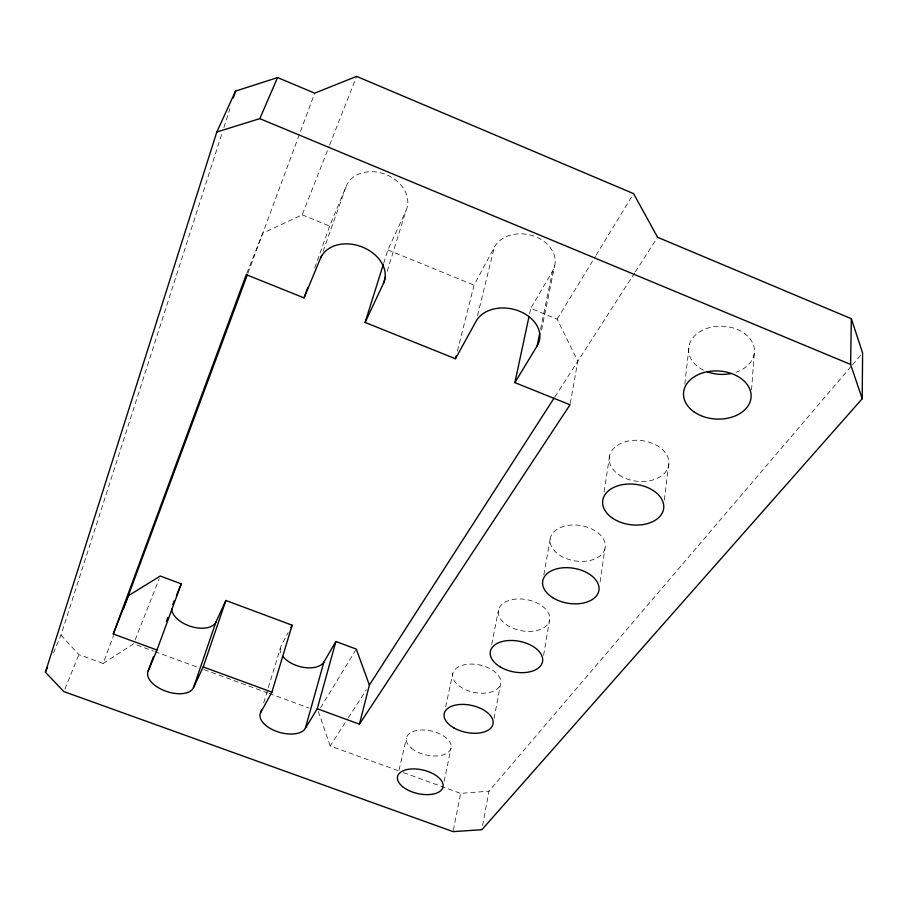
<?xml version="1.0" encoding="UTF-8"?>
<svg xmlns="http://www.w3.org/2000/svg" width="908" height="908" viewBox="0 0 908 908"><rect width="100%" height="100%" fill="white"/><g stroke="black" fill="none" stroke-linecap="round" stroke-linejoin="round"><path stroke-width="0.68" stroke-dasharray="4.54 3.41" d="M751.552 389.907L754.457 350.545M684.791 384.118L689.308 344.529M664.372 500.036L668.89 461.627M600.052 582.028L604.898 548.931A27.853 17.91 9.1 0 0 568.34 525.346A27.853 17.91 9.1 0 0 559.827 555.299A27.853 17.91 9.1 0 0 604.898 548.931M604.138 491.841L609.665 455.385M543.597 655.236L549.476 620.618A26.037 15.777 10.7 0 0 514.677 599.212A26.037 15.777 10.7 0 0 507.924 625.714A26.037 15.777 10.7 0 0 549.476 620.618M543.835 574.843L550.361 537.933M570.269 403.424L577.829 361.191L557.16 319.162L530.771 308.368L552.484 271.242A31.837 24.777 11.5 0 0 535.936 236.863A31.837 24.777 11.5 0 0 494.338 247.214L474.044 285.157L457.167 351.929M482.636 825.588L488.992 791.163L851.556 365.89M494.031 718.591L500.603 683.826A24.459 13.995 11.9 0 0 467.416 664.259A24.459 13.995 11.9 0 0 462.07 687.889A24.459 13.995 11.9 0 0 500.603 683.826M491.705 644.487L498.481 610.131M453.353 830.264L460.651 793.376L488.992 791.163M540.566 329.264L552.484 271.242M541.509 330.137L554.811 265.181M444.137 781.425L451.083 747.874M529.591 313.862L530.771 308.368M445.635 706.946L452.729 673.815M399.055 770.12L406.353 738.363M477.529 315.609L494.338 247.214M263.695 702.815L281.015 646.008L288.211 632.535M387.194 271.299L405.978 210.701A32.313 25.39 20.5 0 0 386.479 174.733A32.313 25.39 20.5 0 0 346.289 186.026L329.672 226.081L314.02 269.971M383.653 263.331L387.864 249.893L405.978 210.701M53.447 653.022L60.961 635.123L222.119 132.954M223.856 127.551L229.917 108.654M323.112 251.312L346.289 186.026M60.961 635.123L78.894 654.634L103.183 663.464L113.511 635.611M247.975 273.07L314.69 93.161M135.133 639.913L159.218 578.623M246.76 273.365L262.752 233.22L302.182 214.844L329.139 146.267M329.649 144.951L356.606 76.374M64.911 689.058L78.894 654.634M320.524 707.854L355.561 650.298M557.16 319.162L595.376 256.397M596.113 255.193L632.127 196.037M398.079 770.642L330.183 745.967L347.526 719.023M348.275 717.853L366.378 689.74M554.845 396.909L634.579 273.024M635.35 271.832L657.585 237.283M852.476 364.812L860.761 355.096M103.183 663.464L133.601 643.829L153.531 651.127M403.402 772.572L460.651 793.376M154.859 651.615L198.716 667.675M204.039 669.616L267.826 692.963M269.154 693.451L309.026 708.047M302.182 214.844L329.672 226.081M387.864 249.893L474.044 285.157M318.333 711.452L330.183 745.967M703.53 370.18A32.972 24.107 2.3 0 1 697.537 333.304A32.972 24.107 2.3 0 1 748.033 336.493A32.972 24.107 2.3 0 1 735.991 372.235M280.776 652.863A23.029 13.007 16.1 0 1 281.015 646.008M619.097 474.929A29.987 20.475 6.7 0 0 668.288 466.95A29.987 20.475 6.7 0 0 629.8 440.766A29.987 20.475 6.7 0 0 619.097 474.929M411.29 748.056A22.87 12.281 12.9 0 0 449.721 750.825A22.87 12.281 12.9 0 0 425.216 730.066A22.87 12.281 12.9 0 0 411.29 748.056"/><path stroke-width="1.36" d="M862.203 398.737L862.6 352.94L851.341 318.708L657.585 237.283L633.591 193.631L356.606 76.374L314.69 93.161L277.576 77.566L235.547 91.106L216.819 131.989L45.4 672.215L63.878 691.601L453.081 831.626L481.876 829.719L862.203 398.737L850.614 364.437L851.341 318.708M261.629 709.579L260.812 712.281A23.812 12.633 16 0 0 276.656 731.428A23.812 12.633 16 0 0 305.281 728.477L317.255 708.728L359.432 724.175L570.02 404.786L514.881 382.631L537.161 345.846L539.715 333.406M514.881 382.631L529.001 316.62M383.233 264.671L365.107 322.431L455.441 358.739L456.134 356.015M359.432 724.175L369.386 685.052L554.073 398.101M317.255 708.728L335.892 641.502L356.288 649.106L369.386 685.052M305.281 728.477L323.952 661.921L335.892 641.502M260.812 712.281L271.912 692.123L292.149 625.192L225.876 600.483L215.991 621.901L193.449 687.753A24.153 12.826 18.5 0 1 165.619 691.124A24.153 12.826 18.5 0 1 148.095 671.239L153.407 656.813M365.107 322.431L383.437 283.421L385.525 276.69M233.379 97.86L235.547 91.106M193.449 687.753L203.222 666.96L225.876 600.483M113.262 634.011L128.266 595.818L160.251 576.024L181.271 583.855L156.959 650.015L113.262 634.011L246.25 274.659L304.066 297.903L321.693 255.307M304.066 297.903L307.857 287.257M166.436 621.413L167.878 617.485M123.352 609.086L247.475 274.398M172.758 604.399L174.347 600.551M176.481 595.41L181.271 583.855M148.095 671.239L156.959 650.015M45.4 672.215L47.545 667.096M216.819 131.989L259.813 118.642L277.576 77.566M290.832 627.644L292.149 625.192M455.441 358.739L476.178 321.08A33.335 24.709 11.9 0 1 519.524 311.24A33.335 24.709 11.9 0 1 537.161 345.846M203.222 666.96L271.912 692.123M259.813 118.642L850.614 364.437M320.751 257.974A33.857 25.356 19.8 0 1 362.553 247.124A33.857 25.356 19.8 0 1 383.437 283.421M730.69 373.631A32.972 24.107 2.3 0 1 707.207 371.769M215.991 621.901A23.358 13.189 18.8 0 1 191.758 626.724A23.358 13.189 18.8 0 1 171.657 609.12M323.952 661.921A23.029 13.007 16.1 0 1 304.782 667.55A23.029 13.007 16.1 0 1 282.899 656.495M453.773 727.807A24.947 13.768 12.1 0 0 492.987 724.153A24.947 13.768 12.1 0 0 459.062 704.551A24.947 13.768 12.1 0 0 453.773 727.807M612.798 518.343A30.724 20.339 7.2 0 0 663.135 510.818A30.724 20.339 7.2 0 0 623.648 484.463A30.724 20.339 7.2 0 0 612.798 518.343M693.769 411.676A33.846 24.062 3.1 0 0 750.11 401.767A33.846 24.062 3.1 0 0 708.058 371.61A33.846 24.062 3.1 0 0 693.769 411.676M402.55 786.6A23.302 12.065 13 0 0 441.651 789.688A23.302 12.065 13 0 0 416.59 769.031A23.302 12.065 13 0 0 402.55 786.6M500.07 666.835A26.593 15.572 11 0 0 542.428 662.17A26.593 15.572 11 0 0 506.812 640.696A26.593 15.572 11 0 0 500.07 666.835M552.62 597.612A28.5 17.729 9.4 0 0 598.644 591.675A28.5 17.729 9.4 0 0 561.178 567.988A28.5 17.729 9.4 0 0 552.62 597.612"/></g></svg>
